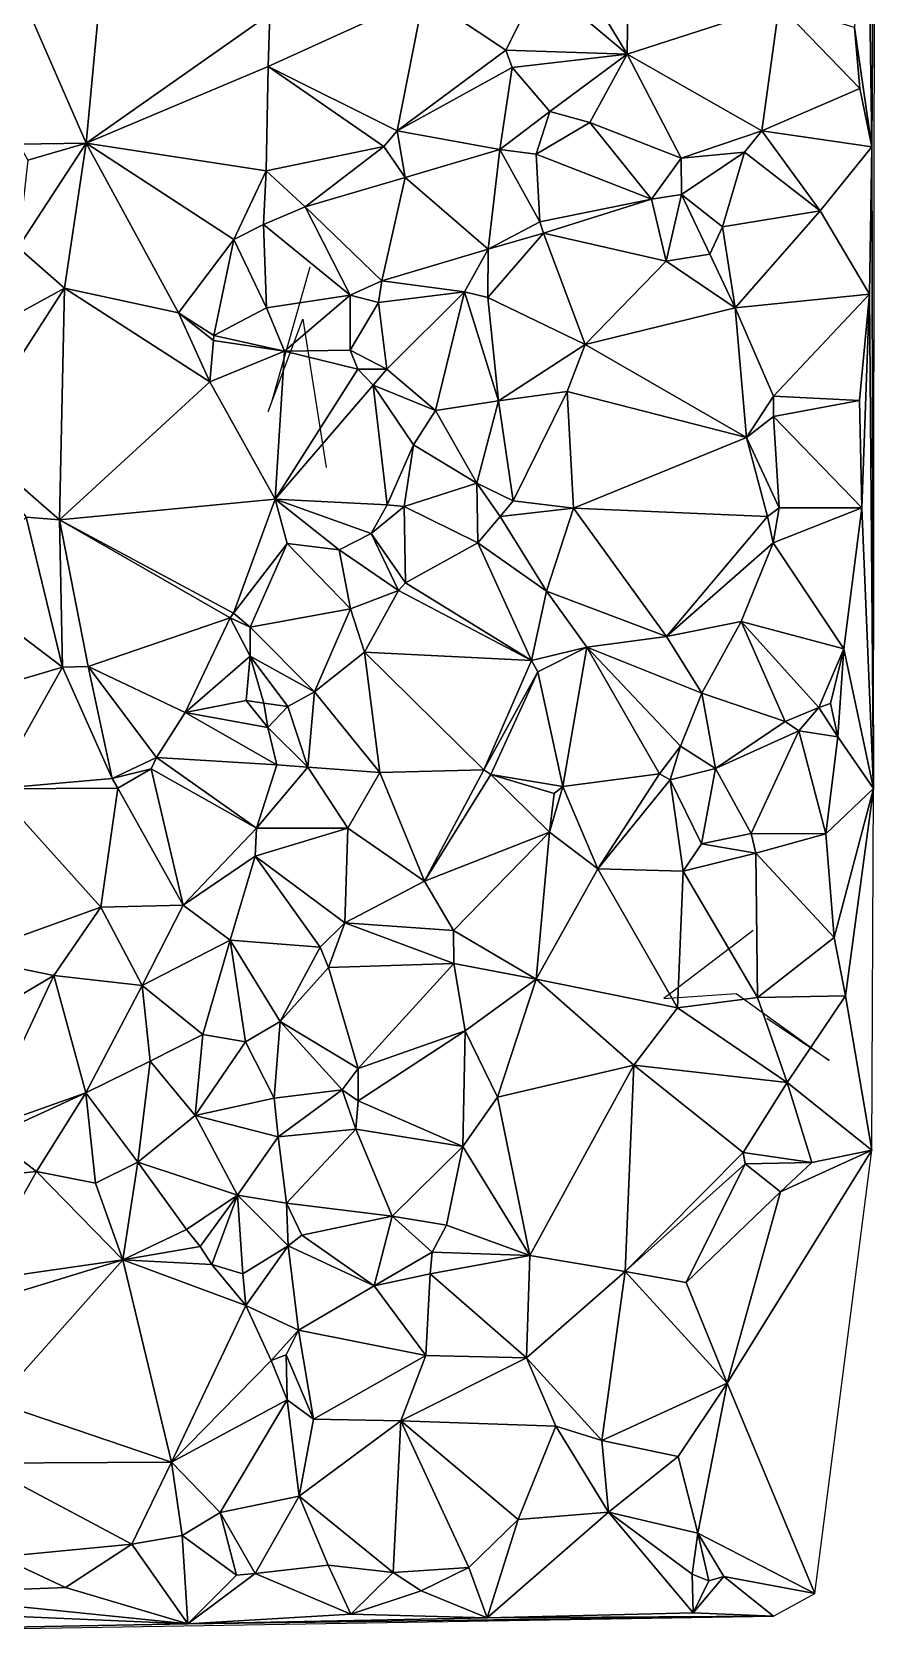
# Model space of a CAD drawing. Header units: metres. Extents: x -15.6 to 15.1, y -15 to 15.
# Drawn here: x 7.87 to 14.98, y -14.91 to -1.33 of the extents above; entities that cross this region are included whole.
import ezdxf

# ---------------------------------------------------------------- set-up
doc = ezdxf.new("R2010")
doc.units = ezdxf.units.M
doc.layers.add('CRACKS', color=1, linetype='Continuous')
doc.layers.add('STREET_MESH', color=7, linetype='Continuous')

msp = doc.modelspace()

# ---------------------------------------------------------------- linework, layer by layer
at = {"layer": 'CRACKS'}
for points in [[(10.215, -3.318, 0.1), (9.892, -4.455, 0.1), (9.864, -4.535, 0.1), (10.156, -3.756, 0.1), (10.351, -5.007, 0.1)], [(13.957, -8.916, 0.1), (13.202, -9.49, 0.1), (13.813, -9.45, 0.1), (14.598, -10.015, 0.1), (14.071, -9.66, 0.1)]]:
    msp.add_polyline3d(points, dxfattribs=at)
at = {"layer": 'STREET_MESH'}
for points in [[(14.918, 0.471), (14.959, -2.302), (14.983, 1.669)], [(14.959, -2.302), (14.973, -7.718), (14.983, 1.669)], [(14.918, 0.471), (14.813, -1.293), (14.959, -2.302)], [(8.547, 0.071), (7.521, -0.429), (8.326, -2.271)], [(9.877, -1.181), (8.547, 0.071), (8.326, -2.271)], [(7.521, -0.429), (7.758, -2.277), (8.326, -2.271)], [(12.161, -0.901), (11.176, -1.022), (11.869, -1.484)], [(12.892, -1.519), (12.161, -0.901), (11.869, -1.484)], [(12.495, -0.861), (12.161, -0.901), (12.892, -1.519)], [(12.495, -0.861), (12.892, -1.519), (12.902, -0.82)], [(12.892, -1.519), (14.177, -1.106), (12.902, -0.82)], [(9.863, -1.623), (11.176, -1.022), (9.877, -1.181)], [(11.176, -1.022), (9.863, -1.623), (10.951, -2.167)], [(11.869, -1.484), (11.176, -1.022), (10.951, -2.167)], [(9.863, -1.623), (9.877, -1.181), (8.326, -2.271)], [(14.177, -1.106), (12.892, -1.519), (14.03, -2.167)], [(14.177, -1.106), (14.03, -2.167), (14.858, -1.809)], [(14.813, -1.293), (14.177, -1.106), (14.858, -1.809)], [(14.813, -1.293), (14.858, -1.809), (14.959, -2.302)], [(11.869, -1.484), (10.951, -2.167), (11.923, -1.631)], [(12.892, -1.519), (11.869, -1.484), (11.923, -1.631)], [(9.845, -2.504), (9.863, -1.623), (8.326, -2.271)], [(9.863, -1.623), (9.845, -2.504), (10.84, -2.297)], [(9.863, -1.623), (10.84, -2.297), (10.951, -2.167)], [(12.241, -2.002), (12.892, -1.519), (11.923, -1.631)], [(12.579, -2.095), (12.892, -1.519), (12.241, -2.002)], [(13.349, -2.397), (12.892, -1.519), (12.579, -2.095)], [(12.892, -1.519), (13.349, -2.397), (14.03, -2.167)], [(10.951, -2.167), (11.817, -2.322), (11.923, -1.631)], [(11.817, -2.322), (12.241, -2.002), (11.923, -1.631)], [(14.858, -1.809), (14.03, -2.167), (14.959, -2.302)], [(11.817, -2.322), (12.126, -2.362), (12.241, -2.002)], [(12.126, -2.362), (12.579, -2.095), (12.241, -2.002)], [(10.951, -2.167), (10.84, -2.297), (11.019, -2.561)], [(11.817, -2.322), (10.951, -2.167), (11.019, -2.561)], [(12.579, -2.095), (12.126, -2.362), (13.098, -2.742)], [(13.349, -2.397), (12.579, -2.095), (13.098, -2.742)], [(14.03, -2.167), (13.349, -2.397), (13.883, -2.345)], [(14.03, -2.167), (13.883, -2.345), (14.523, -2.84)], [(14.03, -2.167), (14.523, -2.84), (14.959, -2.302)], [(8.326, -2.271), (7.753, -3.151), (8.144, -3.495)], [(7.753, -3.151), (8.326, -2.271), (7.835, -2.413)], [(8.326, -2.271), (7.758, -2.277), (7.835, -2.413)], [(9.106, -3.701), (8.326, -2.271), (8.144, -3.495)], [(8.326, -2.271), (9.106, -3.701), (9.574, -3.084)], [(9.845, -2.504), (8.326, -2.271), (9.574, -3.084)], [(10.84, -2.297), (9.845, -2.504), (10.176, -2.807)], [(10.84, -2.297), (10.176, -2.807), (11.019, -2.561)], [(14.959, -2.302), (14.523, -2.84), (14.938, -3.545)], [(14.973, -7.718), (14.959, -2.302), (14.938, -3.545)], [(11.721, -3.166), (11.817, -2.322), (11.019, -2.561)], [(12.155, -2.933), (11.817, -2.322), (11.721, -3.166)], [(12.155, -2.933), (12.126, -2.362), (11.817, -2.322)], [(12.126, -2.362), (12.155, -2.933), (13.098, -2.742)], [(13.352, -2.702), (13.349, -2.397), (13.098, -2.742)], [(13.349, -2.397), (13.352, -2.702), (13.883, -2.345)], [(13.352, -2.702), (13.698, -2.976), (13.883, -2.345)], [(13.883, -2.345), (13.698, -2.976), (14.523, -2.84)], [(9.822, -2.955), (9.845, -2.504), (9.574, -3.084)], [(9.845, -2.504), (9.822, -2.955), (10.176, -2.807)], [(10.176, -2.807), (10.821, -3.432), (11.019, -2.561)], [(10.821, -3.432), (11.721, -3.166), (11.019, -2.561)], [(13.221, -3.267), (13.352, -2.702), (13.098, -2.742)], [(13.592, -3.206), (13.352, -2.702), (13.221, -3.267)], [(13.352, -2.702), (13.592, -3.206), (13.698, -2.976)], [(10.176, -2.807), (9.822, -2.955), (10.556, -3.553)], [(10.821, -3.432), (10.176, -2.807), (10.556, -3.553)], [(13.098, -2.742), (12.155, -2.933), (12.187, -3.029)], [(13.221, -3.267), (13.098, -2.742), (12.187, -3.029)], [(13.698, -2.976), (13.805, -3.659), (14.523, -2.84)], [(14.523, -2.84), (13.805, -3.659), (14.938, -3.545)], [(9.848, -3.659), (9.822, -2.955), (9.574, -3.084)], [(9.822, -2.955), (9.848, -3.659), (10.556, -3.553)], [(12.155, -2.933), (11.721, -3.166), (12.187, -3.029)], [(13.592, -3.206), (13.805, -3.659), (13.698, -2.976)], [(9.106, -3.701), (9.404, -3.893), (9.574, -3.084)], [(9.404, -3.893), (9.848, -3.659), (9.574, -3.084)], [(11.718, -3.572), (12.537, -3.969), (12.187, -3.029)], [(11.721, -3.166), (11.718, -3.572), (12.187, -3.029)], [(12.537, -3.969), (13.221, -3.267), (12.187, -3.029)], [(7.753, -3.151), (7.306, -3.953), (8.144, -3.495)], [(11.721, -3.166), (10.821, -3.432), (11.52, -3.525)], [(11.718, -3.572), (11.721, -3.166), (11.52, -3.525)], [(13.805, -3.659), (13.592, -3.206), (13.221, -3.267)], [(13.805, -3.659), (13.221, -3.267), (12.537, -3.969)], [(7.306, -3.953), (7.321, -4.771), (8.144, -3.495)], [(8.144, -3.495), (7.321, -4.771), (8.101, -5.451)], [(9.369, -4.284), (8.144, -3.495), (8.101, -5.451)], [(9.106, -3.701), (8.144, -3.495), (9.369, -4.284)], [(10.794, -3.615), (10.821, -3.432), (10.556, -3.553)], [(10.821, -3.432), (10.794, -3.615), (11.52, -3.525)], [(10.794, -3.615), (10.864, -4.178), (11.52, -3.525)], [(10.864, -4.178), (11.276, -4.528), (11.52, -3.525)], [(11.276, -4.528), (11.808, -4.446), (11.52, -3.525)], [(11.808, -4.446), (11.718, -3.572), (11.52, -3.525)], [(9.404, -3.893), (10, -4.026), (9.848, -3.659)], [(9.848, -3.659), (10, -4.026), (10.556, -3.553)], [(10, -4.026), (10.554, -4.018), (10.556, -3.553)], [(10.554, -4.018), (10.794, -3.615), (10.556, -3.553)], [(10.794, -3.615), (10.554, -4.018), (10.864, -4.178)], [(11.718, -3.572), (11.808, -4.446), (12.537, -3.969)], [(13.899, -4.754), (13.805, -3.659), (12.537, -3.969)], [(13.805, -3.659), (14.127, -4.405), (14.938, -3.545)], [(14.127, -4.405), (13.805, -3.659), (13.899, -4.754)], [(14.127, -4.405), (14.854, -4.441), (14.938, -3.545)], [(14.854, -4.441), (14.874, -5.349), (14.938, -3.545)], [(14.874, -5.349), (14.973, -7.718), (14.938, -3.545)], [(9.401, -3.937), (9.106, -3.701), (9.369, -4.284)], [(9.401, -3.937), (9.404, -3.893), (9.106, -3.701)], [(9.404, -3.893), (9.401, -3.937), (10, -4.026)], [(10, -4.026), (9.401, -3.937), (9.369, -4.284)], [(9.921, -5.275), (10, -4.026), (9.369, -4.284)], [(10.619, -4.179), (10, -4.026), (9.921, -5.275)], [(10.619, -4.179), (10.554, -4.018), (10, -4.026)], [(10.554, -4.018), (10.619, -4.179), (10.864, -4.178)], [(11.808, -4.446), (12.386, -4.365), (12.537, -3.969)], [(12.386, -4.365), (13.899, -4.754), (12.537, -3.969)], [(10.748, -4.314), (10.619, -4.179), (9.921, -5.275)], [(10.619, -4.179), (10.748, -4.314), (10.864, -4.178)], [(10.748, -4.314), (11.276, -4.528), (10.864, -4.178)], [(9.921, -5.275), (9.369, -4.284), (8.101, -5.451)], [(10.748, -4.314), (9.921, -5.275), (10.868, -5.324)], [(11.089, -4.816), (10.748, -4.314), (10.868, -5.324)], [(11.276, -4.528), (10.748, -4.314), (11.089, -4.816)], [(11.808, -4.446), (11.276, -4.528), (11.625, -5.14)], [(11.932, -5.29), (11.808, -4.446), (11.625, -5.14)], [(11.932, -5.29), (12.386, -4.365), (11.808, -4.446)], [(12.386, -4.365), (11.932, -5.29), (12.441, -5.351)], [(13.899, -4.754), (12.386, -4.365), (12.441, -5.351)], [(14.128, -4.576), (14.127, -4.405), (13.899, -4.754)], [(14.127, -4.405), (14.128, -4.576), (14.854, -4.441)], [(14.854, -4.441), (14.128, -4.576), (14.874, -5.349)], [(11.276, -4.528), (11.089, -4.816), (11.625, -5.14)], [(14.128, -4.576), (13.899, -4.754), (14.177, -5.348)], [(14.128, -4.576), (14.177, -5.348), (14.874, -5.349)], [(7.321, -4.771), (7.819, -5.428), (8.101, -5.451)], [(11.011, -5.336), (11.089, -4.816), (10.868, -5.324)], [(11.089, -4.816), (11.011, -5.336), (11.625, -5.14)], [(13.899, -4.754), (12.441, -5.351), (14.076, -5.422)], [(14.177, -5.348), (13.899, -4.754), (14.076, -5.422)], [(11.011, -5.336), (11.633, -5.645), (11.625, -5.14)], [(11.633, -5.645), (11.82, -5.421), (11.625, -5.14)], [(11.82, -5.421), (11.932, -5.29), (11.625, -5.14)], [(9.57, -6.237), (9.921, -5.275), (8.101, -5.451)], [(9.921, -5.275), (9.57, -6.237), (10.023, -5.65)], [(10.462, -5.704), (9.921, -5.275), (10.023, -5.65)], [(9.921, -5.275), (10.733, -5.565), (10.868, -5.324)], [(10.733, -5.565), (9.921, -5.275), (10.462, -5.704)], [(11.932, -5.29), (11.82, -5.421), (12.441, -5.351)], [(8.128, -6.693), (7.819, -5.428), (7.232, -6.015)], [(7.819, -5.428), (8.128, -6.693), (8.101, -5.451)], [(10.733, -5.565), (11.011, -5.336), (10.868, -5.324)], [(10.733, -5.565), (11.022, -5.982), (11.011, -5.336)], [(11.022, -5.982), (11.633, -5.645), (11.011, -5.336)], [(11.82, -5.421), (11.633, -5.645), (12.211, -6.052)], [(12.441, -5.351), (11.82, -5.421), (12.211, -6.052)], [(13.225, -6.434), (12.441, -5.351), (12.211, -6.052)], [(12.441, -5.351), (13.225, -6.434), (14.076, -5.422)], [(13.225, -6.434), (14.124, -5.643), (14.076, -5.422)], [(14.124, -5.643), (14.177, -5.348), (14.076, -5.422)], [(14.177, -5.348), (14.124, -5.643), (14.874, -5.349)], [(14.874, -5.349), (14.124, -5.643), (14.723, -6.538)], [(14.973, -7.718), (14.874, -5.349), (14.723, -6.538)], [(9.542, -6.276), (9.57, -6.237), (8.101, -5.451)], [(8.344, -6.689), (9.542, -6.276), (8.101, -5.451)], [(8.128, -6.693), (8.344, -6.689), (8.101, -5.451)], [(9.57, -6.237), (9.71, -6.355), (10.023, -5.65)], [(9.71, -6.355), (10.557, -6.202), (10.023, -5.65)], [(10.557, -6.202), (10.462, -5.704), (10.023, -5.65)], [(10.733, -5.565), (10.462, -5.704), (10.963, -6.045)], [(11.022, -5.982), (10.733, -5.565), (10.963, -6.045)], [(12.084, -6.636), (11.633, -5.645), (11.022, -5.982)], [(11.633, -5.645), (12.084, -6.636), (12.211, -6.052)], [(14.124, -5.643), (13.225, -6.434), (13.855, -6.308)], [(14.124, -5.643), (13.855, -6.308), (14.723, -6.538)], [(10.462, -5.704), (10.557, -6.202), (10.963, -6.045)], [(7.014, -7.022), (8.128, -6.693), (7.232, -6.015)], [(10.557, -6.202), (10.676, -6.568), (10.963, -6.045)], [(10.676, -6.568), (12.084, -6.636), (10.963, -6.045)], [(12.084, -6.636), (11.022, -5.982), (10.963, -6.045)], [(12.211, -6.052), (12.084, -6.636), (12.553, -6.524)], [(13.225, -6.434), (12.211, -6.052), (12.553, -6.524)], [(9.71, -6.355), (9.57, -6.237), (9.542, -6.276)], [(9.71, -6.355), (10.255, -6.902), (10.557, -6.202)], [(10.557, -6.202), (10.255, -6.902), (10.676, -6.568)], [(8.344, -6.689), (9.161, -7.077), (9.542, -6.276)], [(9.161, -7.077), (9.71, -6.601), (9.542, -6.276)], [(9.71, -6.601), (9.71, -6.355), (9.542, -6.276)], [(9.71, -6.601), (10.255, -6.902), (9.71, -6.355)], [(13.225, -6.434), (13.524, -6.912), (13.855, -6.308)], [(13.524, -6.912), (14.227, -7.153), (13.855, -6.308)], [(13.855, -6.308), (14.511, -7.035), (14.723, -6.538)], [(14.227, -7.153), (14.511, -7.035), (13.855, -6.308)], [(13.524, -6.912), (13.225, -6.434), (12.553, -6.524)], [(9.71, -6.601), (9.161, -7.077), (9.677, -6.975)], [(9.825, -6.998), (9.71, -6.601), (9.677, -6.975)], [(9.71, -6.601), (10.028, -7.025), (10.255, -6.902)], [(9.825, -6.998), (10.028, -7.025), (9.71, -6.601)], [(10.676, -6.568), (10.255, -6.902), (10.805, -7.582)], [(11.684, -7.56), (10.676, -6.568), (10.805, -7.582)], [(11.684, -7.56), (12.084, -6.636), (10.676, -6.568)], [(12.14, -6.734), (12.084, -6.636), (11.684, -7.56)], [(12.084, -6.636), (12.14, -6.734), (12.553, -6.524)], [(12.14, -6.734), (12.349, -7.701), (12.553, -6.524)], [(12.349, -7.701), (13.167, -7.595), (12.553, -6.524)], [(12.553, -6.524), (13.167, -7.595), (13.342, -7.36)], [(13.524, -6.912), (12.553, -6.524), (13.342, -7.36)], [(14.511, -7.035), (14.609, -7), (14.723, -6.538)], [(14.609, -7), (14.671, -7.282), (14.723, -6.538)], [(14.671, -7.282), (14.973, -7.718), (14.723, -6.538)], [(7.549, -7.721), (8.128, -6.693), (7.014, -7.022)], [(8.128, -6.693), (7.549, -7.721), (8.545, -7.634)], [(8.344, -6.689), (8.128, -6.693), (8.545, -7.634)], [(8.919, -7.456), (9.161, -7.077), (8.344, -6.689)], [(8.919, -7.456), (8.344, -6.689), (8.545, -7.634)], [(11.743, -7.599), (12.14, -6.734), (11.684, -7.56)], [(12.349, -7.701), (12.14, -6.734), (11.743, -7.599)], [(10.028, -7.025), (10.198, -7.539), (10.255, -6.902)], [(10.255, -6.902), (10.198, -7.539), (10.805, -7.582)], [(13.638, -7.549), (13.524, -6.912), (13.342, -7.36)], [(13.524, -6.912), (13.638, -7.549), (14.227, -7.153)], [(9.161, -7.077), (9.859, -7.202), (9.677, -6.975)], [(9.859, -7.202), (9.825, -6.998), (9.677, -6.975)], [(10.028, -7.025), (9.825, -6.998), (9.859, -7.202)], [(10.028, -7.025), (9.859, -7.202), (10.198, -7.539)], [(14.342, -7.232), (14.511, -7.035), (14.227, -7.153)], [(14.511, -7.035), (14.342, -7.232), (14.671, -7.282)], [(14.609, -7), (14.511, -7.035), (14.671, -7.282)], [(8.919, -7.456), (9.935, -7.517), (9.161, -7.077)], [(9.161, -7.077), (9.935, -7.517), (9.859, -7.202)], [(13.638, -7.549), (14.342, -7.232), (14.227, -7.153)], [(9.859, -7.202), (9.935, -7.517), (10.198, -7.539)], [(14.342, -7.232), (13.638, -7.549), (13.939, -8.097)], [(14.569, -8.101), (14.342, -7.232), (13.939, -8.097)], [(14.342, -7.232), (14.569, -8.101), (14.671, -7.282)], [(14.671, -7.282), (14.569, -8.101), (14.973, -7.718)], [(8.876, -7.553), (8.919, -7.456), (8.545, -7.634)], [(9.763, -8.053), (8.919, -7.456), (8.876, -7.553)], [(9.935, -7.517), (8.919, -7.456), (9.763, -8.053)], [(13.167, -7.595), (13.255, -7.646), (13.342, -7.36)], [(13.255, -7.646), (13.638, -7.549), (13.342, -7.36)], [(8.595, -7.715), (8.876, -7.553), (8.545, -7.634)], [(8.876, -7.553), (8.595, -7.715), (9.144, -8.703)], [(9.763, -8.053), (8.876, -7.553), (9.144, -8.703)], [(9.935, -7.517), (9.763, -8.053), (10.198, -7.539)], [(10.198, -7.539), (9.763, -8.053), (10.535, -8.052)], [(10.198, -7.539), (10.535, -8.052), (10.805, -7.582)], [(10.535, -8.052), (11.182, -8.5), (10.805, -7.582)], [(11.182, -8.5), (11.684, -7.56), (10.805, -7.582)], [(11.743, -7.599), (11.684, -7.56), (11.182, -8.5)], [(11.743, -7.599), (11.182, -8.5), (12.238, -8.087)], [(12.278, -7.761), (11.743, -7.599), (12.238, -8.087)], [(12.278, -7.761), (12.349, -7.701), (11.743, -7.599)], [(12.349, -7.701), (12.644, -8.396), (13.167, -7.595)], [(12.644, -8.396), (13.255, -7.646), (13.167, -7.595)], [(13.52, -8.184), (13.638, -7.549), (13.255, -7.646)], [(13.638, -7.549), (13.52, -8.184), (13.939, -8.097)], [(7.549, -7.721), (7.285, -9.138), (8.451, -8.72)], [(7.549, -7.721), (8.595, -7.715), (8.545, -7.634)], [(8.595, -7.715), (7.549, -7.721), (8.451, -8.72)], [(9.144, -8.703), (8.595, -7.715), (8.451, -8.72)], [(12.644, -8.396), (12.349, -7.701), (12.238, -8.087)], [(12.349, -7.701), (12.278, -7.761), (12.238, -8.087)], [(13.255, -7.646), (12.644, -8.396), (13.365, -8.415)], [(13.52, -8.184), (13.255, -7.646), (13.365, -8.415)], [(14.973, -7.718), (14.569, -8.101), (14.641, -8.977)], [(14.736, -9.469), (14.973, -7.718), (14.641, -8.977)], [(14.973, -7.718), (14.736, -9.469), (14.959, -10.771)], [(9.763, -8.053), (9.144, -8.703), (9.752, -8.289)], [(9.752, -8.289), (10.509, -8.852), (10.535, -8.052)], [(9.763, -8.053), (9.752, -8.289), (10.535, -8.052)], [(10.535, -8.052), (10.509, -8.852), (11.182, -8.5)], [(11.182, -8.5), (11.428, -8.916), (12.238, -8.087)], [(11.428, -8.916), (12.126, -9.328), (12.238, -8.087)], [(12.126, -9.328), (12.644, -8.396), (12.238, -8.087)], [(13.52, -8.184), (13.978, -8.265), (13.939, -8.097)], [(13.978, -8.265), (14.569, -8.101), (13.939, -8.097)], [(14.569, -8.101), (13.978, -8.265), (14.641, -8.977)], [(13.978, -8.265), (13.52, -8.184), (13.365, -8.415)], [(13.993, -9.482), (13.978, -8.265), (13.365, -8.415)], [(13.978, -8.265), (13.993, -9.482), (14.641, -8.977)], [(9.752, -8.289), (9.144, -8.703), (9.542, -8.998)], [(10.301, -9.058), (9.752, -8.289), (9.542, -8.998)], [(10.301, -9.058), (10.509, -8.852), (9.752, -8.289)], [(13.318, -9.57), (12.644, -8.396), (12.126, -9.328)], [(12.644, -8.396), (13.318, -9.57), (13.365, -8.415)], [(13.318, -9.57), (13.993, -9.482), (13.365, -8.415)], [(10.509, -8.852), (11.428, -8.916), (11.182, -8.5)], [(8.451, -8.72), (7.285, -9.138), (8.055, -9.296)], [(8.799, -9.381), (8.451, -8.72), (8.055, -9.296)], [(8.799, -9.381), (9.144, -8.703), (8.451, -8.72)], [(9.144, -8.703), (8.799, -9.381), (9.542, -8.998)], [(10.509, -8.852), (10.301, -9.058), (10.372, -9.228)], [(10.509, -8.852), (10.372, -9.228), (11.43, -9.195)], [(10.509, -8.852), (11.43, -9.195), (11.428, -8.916)], [(11.428, -8.916), (11.43, -9.195), (12.126, -9.328)], [(8.799, -9.381), (9.312, -9.796), (9.542, -8.998)], [(9.312, -9.796), (9.671, -9.858), (9.542, -8.998)], [(9.671, -9.858), (9.964, -9.684), (9.542, -8.998)], [(9.964, -9.684), (10.301, -9.058), (9.542, -8.998)], [(10.301, -9.058), (9.964, -9.684), (10.372, -9.228)], [(13.993, -9.482), (14.736, -9.469), (14.641, -8.977)], [(7.285, -9.138), (6.958, -9.943), (8.055, -9.296)], [(9.964, -9.684), (10.622, -10.082), (10.372, -9.228)], [(10.372, -9.228), (10.622, -10.082), (11.43, -9.195)], [(11.43, -9.195), (10.622, -10.082), (11.526, -9.763)], [(12.126, -9.328), (11.43, -9.195), (11.526, -9.763)], [(6.958, -9.943), (7.442, -10.599), (8.055, -9.296)], [(7.442, -10.599), (8.323, -10.287), (8.055, -9.296)], [(8.323, -10.287), (8.799, -9.381), (8.055, -9.296)], [(11.798, -10.323), (12.126, -9.328), (11.526, -9.763)], [(11.798, -10.323), (12.948, -10.053), (12.126, -9.328)], [(12.948, -10.053), (13.318, -9.57), (12.126, -9.328)], [(8.866, -10.019), (8.799, -9.381), (8.323, -10.287)], [(9.312, -9.796), (8.799, -9.381), (8.866, -10.019)], [(13.318, -9.57), (14.242, -10.2), (13.993, -9.482)], [(14.242, -10.2), (14.736, -9.469), (13.993, -9.482)], [(14.736, -9.469), (14.242, -10.2), (14.959, -10.771)], [(12.948, -10.053), (14.242, -10.2), (13.318, -9.57)], [(9.912, -10.332), (9.964, -9.684), (9.671, -9.858)], [(9.964, -9.684), (9.912, -10.332), (10.486, -10.261)], [(10.622, -10.082), (9.964, -9.684), (10.486, -10.261)], [(10.622, -10.354), (11.505, -10.739), (11.526, -9.763)], [(10.622, -10.082), (10.622, -10.354), (11.526, -9.763)], [(11.505, -10.739), (11.798, -10.323), (11.526, -9.763)], [(9.247, -10.478), (9.312, -9.796), (8.866, -10.019)], [(9.312, -9.796), (9.247, -10.478), (9.671, -9.858)], [(9.247, -10.478), (9.912, -10.332), (9.671, -9.858)], [(8.866, -10.019), (8.323, -10.287), (8.762, -10.873)], [(9.247, -10.478), (8.866, -10.019), (8.762, -10.873)], [(10.622, -10.354), (10.622, -10.082), (10.486, -10.261)], [(11.798, -10.323), (12.07, -11.66), (12.948, -10.053)], [(12.948, -10.053), (12.07, -11.66), (12.877, -11.795)], [(12.948, -10.053), (12.877, -11.795), (13.872, -10.791)], [(14.242, -10.2), (12.948, -10.053), (13.872, -10.791)], [(8.323, -10.287), (7.442, -10.599), (7.519, -10.656)], [(7.907, -10.952), (8.323, -10.287), (7.519, -10.656)], [(8.323, -10.287), (7.907, -10.952), (8.405, -11.05)], [(8.762, -10.873), (8.323, -10.287), (8.405, -11.05)], [(9.912, -10.332), (9.948, -10.658), (10.486, -10.261)], [(9.948, -10.658), (10.604, -10.593), (10.486, -10.261)], [(10.604, -10.593), (10.622, -10.354), (10.486, -10.261)], [(14.452, -10.875), (14.242, -10.2), (13.872, -10.791)], [(14.242, -10.2), (14.452, -10.875), (14.959, -10.771)], [(9.912, -10.332), (9.247, -10.478), (9.948, -10.658)], [(10.622, -10.354), (10.604, -10.593), (11.505, -10.739)], [(12.07, -11.66), (11.798, -10.323), (11.505, -10.739)], [(9.247, -10.478), (8.762, -10.873), (9.604, -11.152)], [(9.948, -10.658), (9.247, -10.478), (9.604, -11.152)], [(7.194, -11.024), (7.907, -10.952), (7.519, -10.656)], [(10.017, -11.22), (9.948, -10.658), (9.604, -11.152)], [(9.948, -10.658), (10.017, -11.22), (10.604, -10.593)], [(10.604, -10.593), (10.017, -11.22), (10.91, -11.329)], [(10.604, -10.593), (10.91, -11.329), (11.505, -10.739)], [(10.91, -11.329), (11.367, -11.404), (11.505, -10.739)], [(11.367, -11.404), (12.07, -11.66), (11.505, -10.739)], [(12.877, -11.795), (13.889, -10.887), (13.872, -10.791)], [(14.959, -10.771), (13.736, -12.737), (14.478, -14.514)], [(14.186, -11.123), (13.736, -12.737), (14.959, -10.771)], [(13.889, -10.887), (14.452, -10.875), (13.872, -10.791)], [(14.452, -10.875), (14.186, -11.123), (14.959, -10.771)], [(7.907, -10.952), (7.194, -11.024), (7.384, -11.878)], [(8.636, -11.696), (7.907, -10.952), (7.384, -11.878)], [(7.907, -10.952), (8.636, -11.696), (8.405, -11.05)], [(8.636, -11.696), (8.762, -10.873), (8.405, -11.05)], [(8.636, -11.696), (9.174, -11.441), (8.762, -10.873)], [(8.762, -10.873), (9.174, -11.441), (9.604, -11.152)], [(12.877, -11.795), (13.391, -11.888), (13.889, -10.887)], [(13.889, -10.887), (13.391, -11.888), (14.186, -11.123)], [(14.452, -10.875), (13.889, -10.887), (14.186, -11.123)], [(13.391, -11.888), (13.736, -12.737), (14.186, -11.123)], [(9.174, -11.441), (9.288, -11.586), (9.604, -11.152)], [(9.288, -11.586), (9.388, -11.736), (9.604, -11.152)], [(9.388, -11.736), (9.65, -11.816), (9.604, -11.152)], [(10.032, -11.579), (10.017, -11.22), (9.604, -11.152)], [(9.65, -11.816), (10.032, -11.579), (9.604, -11.152)], [(10.91, -11.329), (10.017, -11.22), (10.148, -11.488)], [(10.017, -11.22), (10.032, -11.579), (10.148, -11.488)], [(10.757, -11.918), (10.91, -11.329), (10.148, -11.488)], [(10.757, -11.918), (11.247, -11.632), (10.91, -11.329)], [(11.247, -11.632), (11.367, -11.404), (10.91, -11.329)], [(9.288, -11.586), (9.174, -11.441), (8.636, -11.696)], [(10.032, -11.579), (10.757, -11.918), (10.148, -11.488)], [(11.247, -11.632), (12.07, -11.66), (11.367, -11.404)], [(9.388, -11.736), (9.288, -11.586), (8.636, -11.696)], [(9.65, -11.816), (9.674, -12.082), (10.032, -11.579)], [(9.674, -12.082), (10.118, -12.29), (10.032, -11.579)], [(10.118, -12.29), (10.757, -11.918), (10.032, -11.579)], [(11.247, -11.632), (10.757, -11.918), (11.229, -11.814)], [(12.07, -11.66), (11.247, -11.632), (11.229, -11.814)], [(12.07, -11.66), (11.229, -11.814), (12.043, -12.524)], [(12.877, -11.795), (12.07, -11.66), (12.043, -12.524)], [(7.428, -12.065), (8.636, -11.696), (7.384, -11.878)], [(8.636, -11.696), (7.428, -12.065), (7.563, -12.902)], [(9.046, -13.406), (8.636, -11.696), (7.563, -12.902)], [(9.046, -13.406), (9.674, -12.082), (8.636, -11.696)], [(9.674, -12.082), (9.388, -11.736), (8.636, -11.696)], [(9.388, -11.736), (9.674, -12.082), (9.65, -11.816)], [(12.68, -13.223), (12.877, -11.795), (12.043, -12.524)], [(13.736, -12.737), (12.877, -11.795), (12.68, -13.223)], [(13.736, -12.737), (13.391, -11.888), (12.877, -11.795)], [(10.757, -11.918), (10.118, -12.29), (11.193, -12.505)], [(10.757, -11.918), (11.193, -12.505), (11.229, -11.814)], [(11.229, -11.814), (11.193, -12.505), (12.043, -12.524)], [(9.674, -12.082), (9.046, -13.406), (9.889, -12.548)], [(10.118, -12.29), (9.674, -12.082), (9.889, -12.548)], [(10.014, -12.499), (10.118, -12.29), (9.889, -12.548)], [(10.118, -12.29), (10.014, -12.499), (10.244, -13.043)], [(10.118, -12.29), (10.244, -13.043), (11.193, -12.505)], [(9.046, -13.406), (10.024, -12.879), (9.889, -12.548)], [(10.024, -12.879), (10.014, -12.499), (9.889, -12.548)], [(10.244, -13.043), (10.014, -12.499), (10.024, -12.879)], [(11.193, -12.505), (10.244, -13.043), (10.983, -13.055)], [(11.193, -12.505), (10.983, -13.055), (12.043, -12.524)], [(10.983, -13.055), (12.29, -13.102), (12.043, -12.524)], [(12.29, -13.102), (12.68, -13.223), (12.043, -12.524)], [(13.324, -13.357), (13.736, -12.737), (12.68, -13.223)], [(13.736, -12.737), (13.324, -13.357), (13.488, -14.006)], [(13.736, -12.737), (13.488, -14.006), (14.478, -14.514)], [(10.024, -12.879), (9.046, -13.406), (9.458, -13.829)], [(10.024, -12.879), (9.458, -13.829), (10.124, -13.691)], [(10.244, -13.043), (10.024, -12.879), (10.124, -13.691)], [(9.046, -13.406), (7.563, -12.902), (7.425, -13.415)], [(10.983, -13.055), (10.244, -13.043), (10.124, -13.691)], [(10.917, -14.337), (10.983, -13.055), (10.124, -13.691)], [(10.917, -14.337), (11.557, -14.294), (10.983, -13.055)], [(12.29, -13.102), (10.983, -13.055), (11.973, -13.889)], [(10.983, -13.055), (11.557, -14.294), (11.973, -13.889)], [(12.735, -13.828), (12.29, -13.102), (11.973, -13.889)], [(12.29, -13.102), (12.735, -13.828), (12.68, -13.223)], [(12.735, -13.828), (13.324, -13.357), (12.68, -13.223)], [(9.046, -13.406), (7.425, -13.415), (8.711, -14.098)], [(8.711, -14.098), (7.425, -13.415), (7.602, -14.205)], [(9.138, -14.024), (9.046, -13.406), (8.711, -14.098)], [(9.046, -13.406), (9.138, -14.024), (9.458, -13.829)], [(13.324, -13.357), (12.735, -13.828), (13.488, -14.006)], [(9.458, -13.829), (9.754, -14.344), (10.124, -13.691)], [(9.754, -14.344), (10.368, -14.276), (10.124, -13.691)], [(10.368, -14.276), (10.917, -14.337), (10.124, -13.691)], [(9.138, -14.024), (9.595, -14.359), (9.458, -13.829)], [(9.595, -14.359), (9.754, -14.344), (9.458, -13.829)], [(11.71, -14.72), (12.735, -13.828), (11.973, -13.889)], [(13.45, -14.678), (12.735, -13.828), (11.71, -14.72)], [(12.735, -13.828), (13.441, -14.351), (13.488, -14.006)], [(13.441, -14.351), (12.735, -13.828), (13.45, -14.678)], [(11.557, -14.294), (11.71, -14.72), (11.973, -13.889)], [(8.153, -14.463), (8.711, -14.098), (7.602, -14.205)], [(8.711, -14.098), (8.153, -14.463), (9.186, -14.769)], [(9.138, -14.024), (8.711, -14.098), (9.186, -14.769)], [(9.595, -14.359), (9.138, -14.024), (9.186, -14.769)], [(13.441, -14.351), (13.582, -14.406), (13.488, -14.006)], [(13.488, -14.006), (13.709, -14.372), (14.478, -14.514)], [(13.582, -14.406), (13.709, -14.372), (13.488, -14.006)], [(6.721, -14.52), (8.153, -14.463), (7.602, -14.205)], [(10.561, -14.69), (9.754, -14.344), (9.186, -14.769)], [(9.754, -14.344), (9.595, -14.359), (9.186, -14.769)], [(10.368, -14.276), (9.754, -14.344), (10.561, -14.69)], [(10.917, -14.337), (10.368, -14.276), (10.561, -14.69)], [(11.153, -14.493), (10.917, -14.337), (10.561, -14.69)], [(11.153, -14.493), (11.557, -14.294), (10.917, -14.337)], [(11.557, -14.294), (11.153, -14.493), (11.71, -14.72)], [(13.582, -14.406), (13.441, -14.351), (13.45, -14.678)], [(14.129, -14.706), (13.709, -14.372), (13.45, -14.678)], [(13.709, -14.372), (13.582, -14.406), (13.45, -14.678)], [(13.709, -14.372), (14.129, -14.706), (14.478, -14.514)], [(9.186, -14.769), (6.721, -14.52), (5.077, -14.593)], [(8.153, -14.463), (6.721, -14.52), (9.186, -14.769)], [(11.153, -14.493), (10.561, -14.69), (11.71, -14.72)], [(1.932, -14.905), (9.186, -14.769), (5.077, -14.593)], [(1.932, -14.905), (14.129, -14.706), (9.186, -14.769)], [(11.71, -14.72), (10.561, -14.69), (9.186, -14.769)], [(14.129, -14.706), (11.71, -14.72), (9.186, -14.769)], [(14.129, -14.706), (13.45, -14.678), (11.71, -14.72)]]:
    msp.add_3dface(points, dxfattribs=at)

doc.saveas('drawing.dxf')
